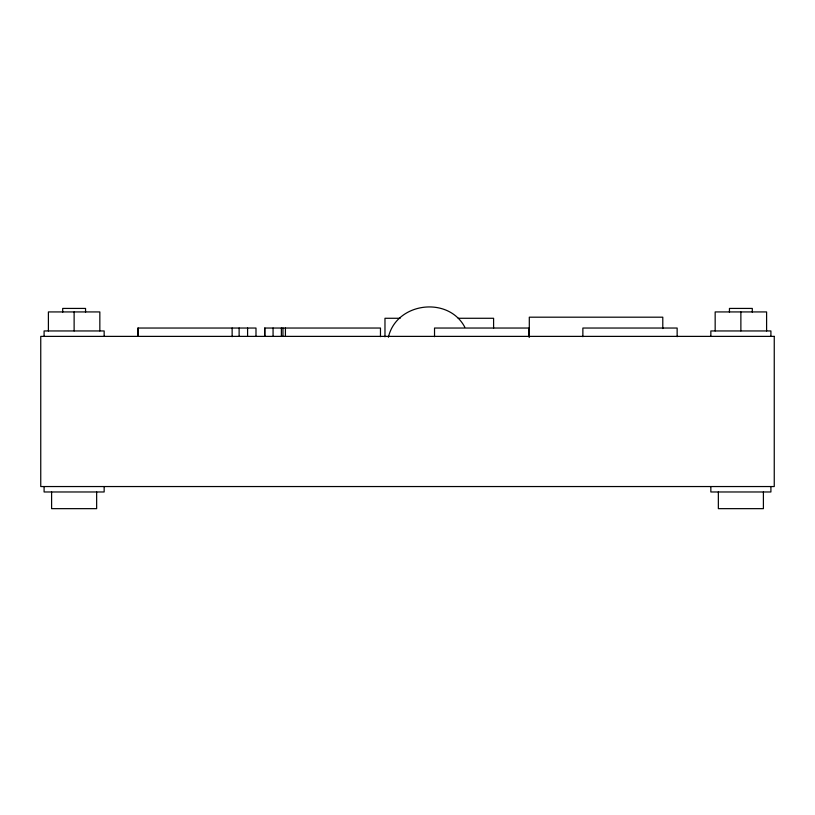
<?xml version="1.0" encoding="UTF-8"?>
<svg xmlns="http://www.w3.org/2000/svg" width="815" height="815" viewBox="0 0 815 815"><rect width="100%" height="100%" fill="white"/><g stroke="black" fill="none" stroke-linecap="round" stroke-linejoin="round"><path stroke-width="1.22" d="M388.398 337.257C396.263 302.457 448.209 295.621 464.815 327.202M400.134 318.278L384.975 318.278L384.975 336.809M458.234 318.278L493.595 318.278L493.595 328.16M770.909 336.381L770.909 330.951L710.843 330.951L710.843 336.381M770.909 486.545L770.909 491.975L710.843 491.975L710.843 486.545M766.599 330.951L766.599 311.931L715.163 311.931L715.163 330.951M763.4 491.975L763.4 508.652L718.351 508.652L718.351 491.975M752.306 312.227L752.306 308.427L729.445 308.427L729.445 312.227M740.876 311.931L740.876 330.951M677.143 336.687L677.143 328.038L582.868 328.038L582.868 336.687M662.789 328.547L662.789 317.188L529.302 317.188L529.302 337.379M528.803 336.687L528.803 328.038L434.527 328.038L434.527 336.687M380.473 336.687L380.473 328.038L264.651 328.038L264.651 336.381M285.423 328.038L285.423 336.381M282.948 328.038L282.948 336.381M281.379 328.038L281.379 336.381M273.066 328.038L273.066 336.381M264.855 328.038L264.855 336.381M255.992 336.381L255.992 328.038L137.857 328.038L137.939 336.381M247.587 328.038L247.587 336.381M239.121 328.038L239.121 336.381M232.132 328.038L232.132 336.687M138.143 328.038L138.143 336.381M104.157 336.381L104.157 330.951L44.092 330.951L44.092 336.381M104.157 486.545L104.157 491.975L44.092 491.975L44.092 486.545M99.838 330.951L99.838 311.931L48.401 311.931L48.401 330.951M96.649 491.975L96.649 508.652L51.6 508.652L51.6 491.975M85.555 312.227L85.555 308.427L62.694 308.427L62.694 312.227M74.124 311.931L74.124 330.951M774.25 336.381L40.75 336.381L40.75 486.545L774.25 486.545L774.25 336.381"/></g></svg>
